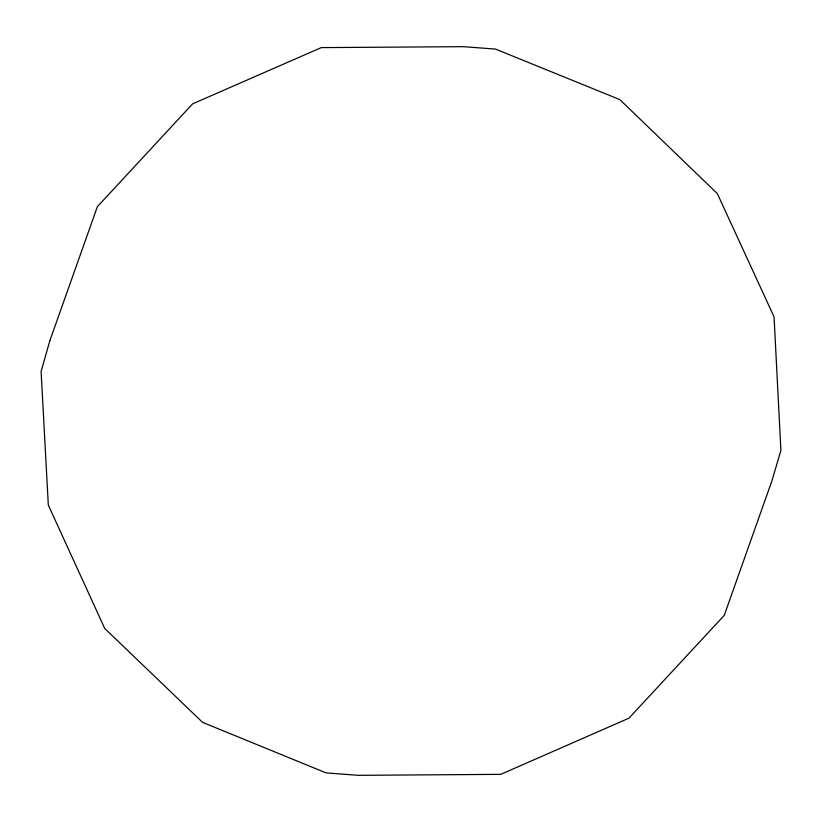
<?xml version="1.0" encoding="UTF-8"?>
<svg xmlns="http://www.w3.org/2000/svg" width="822" height="822" viewBox="0 0 822 822"><rect width="100%" height="100%" fill="white"/><g stroke="black" fill="none" stroke-linecap="round" stroke-linejoin="round"><path stroke-width="1.23" d="M49.803 340.842L41.1 371.503L48.313 505.088L104.702 628.409L202.531 722.343L326.128 772.906L358.608 775.331L500.732 774.355L628.964 718.171L724.254 615.349L771.807 481.168L780.9 450.446L774.057 316.85L717.308 193.56L619.829 99.596L495.522 49.094L463.361 46.669L321.279 47.614L192.636 103.839L97.366 206.692L49.803 340.842"/></g></svg>
